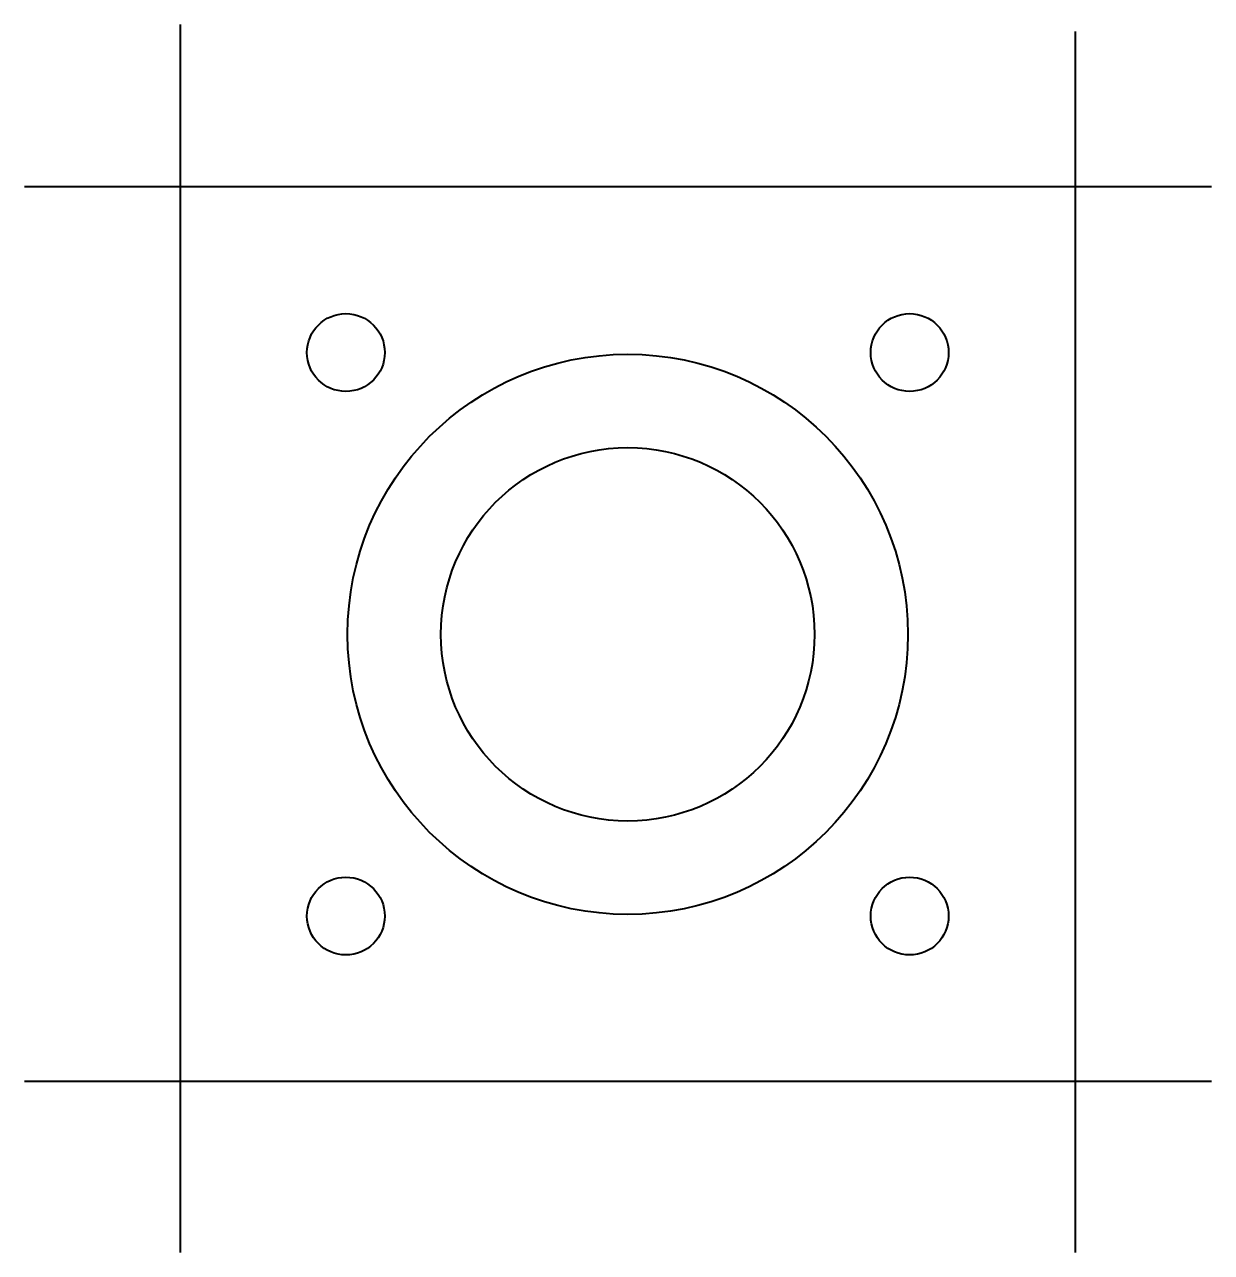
# Model space of a CAD drawing. Header units: millimetres. Extents: x -4815 to 20749, y -4662 to 5111.
# Drawn here: x 3272.629 to 3274.535, y 701.407 to 703.38 of the extents above; entities that cross this region are included whole.
import ezdxf

# ---------------------------------------------------------------- set-up
doc = ezdxf.new("R2010")
doc.units = ezdxf.units.MM
doc.header["$LTSCALE"] = 10
doc.header["$MEASUREMENT"] = 0
doc.linetypes.add('CENTER2', pattern=[1.125, 0.75, -0.125, 0.125, -0.125])
for name, color, linetype in [('A-ANNO-CNTR', 10, 'CENTER2'), ('A-DETL-___4', 4, 'Continuous'), ('A-SECT-___5', 5, 'Continuous')]:
    doc.layers.add(name, color=color, linetype=linetype)

msp = doc.modelspace()

# ---------------------------------------------------------------- linework, layer by layer
at = {"layer": 'A-ANNO-CNTR', "lineweight": 40, "transparency": 33554687}
for p, q in [((3272.8788, 703.3798), (3272.8788, 701.4069)), ((3274.3163, 703.3688), (3274.3163, 701.4069)), ((3274.5349, 703.1188), (3272.6288, 703.1188)), ((3274.5349, 701.6813), (3272.6288, 701.6813))]:
    msp.add_line(p, q, dxfattribs=at)
at = {"layer": 'A-DETL-___4', "lineweight": 40, "transparency": 33554687}
msp.add_circle((3273.5975, 702.4), 0.3, dxfattribs=at)
at = {"layer": 'A-SECT-___5', "lineweight": 40, "transparency": 33554687}
for centre, radius in [((3273.1448, 702.8528), 0.0625), ((3274.0503, 702.8528), 0.0625), ((3273.5975, 702.4), 0.45), ((3273.1448, 701.9473), 0.0625), ((3274.0503, 701.9473), 0.0625)]:
    msp.add_circle(centre, radius, dxfattribs=at)

doc.saveas('drawing.dxf')
